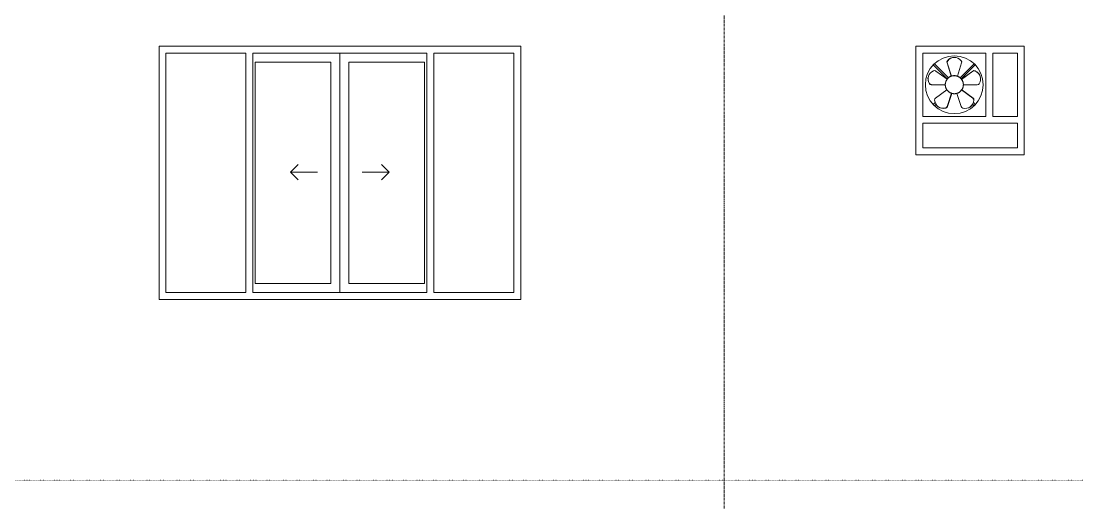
# Model space of a CAD drawing. Header units: millimetres. Extents: x -22696 to 333987, y -7117 to 2643871.
# Drawn here: x 145714 to 151552, y 4075 to 6738 of the extents above; entities that cross this region are included whole.
import ezdxf

# ---------------------------------------------------------------- set-up
doc = ezdxf.new("R2010")
doc.units = ezdxf.units.MM
doc.linetypes.add('Dot 2mm', pattern=[2, 0, -2])
doc.linetypes.add('Grid Line', pattern=[22.225, 12.7, -3.175, 3.175, -3.175])
for name, color, linetype, lineweight in [('A_Center_Line', 7, 'Continuous', 9), ('A_level', 7, 'Continuous', 9), ('A_Wall_Ele', 7, 'Continuous', 9), ('A_Window_Ele', 7, 'Continuous', 9)]:
    doc.layers.add(name, color=color, linetype=linetype, lineweight=lineweight)

# ---------------------------------------------------------------- blocks, each defined once
blk = doc.blocks.new('MM_Aluminum Sliding window with top fix glass _3x1 Opening_ - W2-556447-East Elevation')
at = {"layer": 'A_Window_Ele'}
for p, q in [((913, 6562), (913, 5238)), ((1356, 6562), (913, 6562)), ((1356, 6562), (1356, 5238)), ((1394, 5238), (1394, 6562)), ((2356, 6562), (1394, 6562)), ((1875, 5238), (1875, 6562)), ((1875, 6562), (1875, 5238)), ((2356, 6562), (2356, 5238)), ((2394, 5238), (2394, 6562)), ((2837, 6562), (2394, 6562)), ((2837, 5238), (2837, 6562)), ((1406, 6512), (1406, 5288)), ((1406, 6512), (1825, 6512)), ((1825, 5288), (1825, 6512)), ((1925, 6512), (1925, 5288)), ((1925, 6512), (2344, 6512)), ((2344, 5288), (2344, 6512)), ((1601.6, 5903.4), (1644, 5945.8)), ((1601.6, 5903.4), (1644, 5860.9)), ((1601.6, 5903.4), (1751.6, 5903.4)), ((2148.4, 5903.4), (1998.4, 5903.4)), ((2148.4, 5903.4), (2106, 5945.8)), ((2148.4, 5903.4), (2106, 5860.9)), ((1406, 5288), (1825, 5288)), ((1925, 5288), (2344, 5288)), ((913, 5238), (1356, 5238)), ((1394, 5238), (2356, 5238)), ((2394, 5238), (2837, 5238))]:
    blk.add_line(p, q, dxfattribs=at)
blk = doc.blocks.new('MM_Ventilation with Exhaust fan _Exh fan place at top_-01 - V1-558886-East Elevation')
at = {"layer": 'A_Window_Ele'}
for p, q in [((9198, 6562), (8848, 6562)), ((8848, 6562), (8848, 6212)), ((8848, 6562), (9198, 6562)), ((8848, 6212), (8848, 6562)), ((9198, 6212), (9198, 6562)), ((9198, 6562), (9198, 6212)), ((9236, 6212), (9236, 6562)), ((9236, 6562), (9372, 6562)), ((9372, 6562), (9372, 6212)), ((8906.8, 6496.1), (8984.3, 6418.6)), ((8991.4, 6425.7), (8913.9, 6503.2)), ((9006, 6434), (8982.8, 6507.7)), ((8984.2, 6507.7), (9007.3, 6434.5)), ((9023.7, 6537.8), (9022.3, 6537.8)), ((9040, 6434), (9063.2, 6507.6)), ((9132.1, 6503.2), (9054.6, 6425.7)), ((9061.7, 6418.6), (9139.2, 6496.1)), ((8879.8, 6434.2), (8879.4, 6432.9)), ((8983.5, 6417.7), (8920.7, 6462.5)), ((9007.3, 6434.5), (9010.7, 6435.5)), ((9035.5, 6435.4), (9040, 6434)), ((9062.5, 6417.7), (9125.3, 6462.5)), ((9125.8, 6461.2), (9063.3, 6416.6)), ((9166.6, 6432.9), (9166.2, 6434.3)), ((8973, 6385.3), (8895.8, 6386)), ((8896.3, 6387.4), (8973, 6386.7)), ((9067.6, 6409.6), (9063.3, 6416.6)), ((9073, 6385.3), (9073, 6386.2)), ((9073, 6385.3), (9150.1, 6386)), ((8981.6, 6359), (8919.6, 6313.1)), ((8983.5, 6266.6), (9007.9, 6339.3)), ((9009.1, 6339), (8984.6, 6265.7)), ((9036.9, 6339), (9061.4, 6265.8)), ((9125.3, 6312.2), (9063.6, 6357.9)), ((9064.4, 6359), (9126.5, 6313)), ((8917.4, 6288.5), (8906.8, 6277.9)), ((8913.9, 6270.8), (8922.1, 6279)), ((8933.8, 6265.4), (8935, 6264.6)), ((9111.1, 6264.6), (9112.2, 6265.5)), ((9123.7, 6279.2), (9132.1, 6270.8)), ((9139.2, 6277.9), (9128.6, 6288.5)), ((8848, 6212), (9198, 6212)), ((9198, 6212), (8848, 6212)), ((9372, 6212), (9236, 6212)), ((8848, 6174), (9372, 6174)), ((8848, 6038), (8848, 6174)), ((9372, 6174), (9372, 6038)), ((9372, 6038), (8848, 6038))]:
    blk.add_line(p, q, dxfattribs=at)
at = {"layer": 'A_Window_Ele', "flags": 128}
for points in [[(9073, 6387), (9073, 6389), (9072.8, 6391), (9072.6, 6393), (9072.4, 6395), (9072, 6396.9), (9071.6, 6398.9), (9071.1, 6400.8), (9070.5, 6402.7), (9069.8, 6404.6), (9069.1, 6406.5), (9068.2, 6408.3), (9067.3, 6410.1), (9066.4, 6411.8), (9065.4, 6413.6), (9064.3, 6415.2), (9063.1, 6416.9), (9061.9, 6418.4), (9060.6, 6420), (9059.2, 6421.4), (9057.8, 6422.9), (9056.4, 6424.2), (9054.9, 6425.5), (9053.3, 6426.8), (9051.7, 6428), (9050, 6429.1), (9048.3, 6430.1), (9046.6, 6431.1), (9044.8, 6432), (9043, 6432.8), (9041.1, 6433.6), (9039.2, 6434.3), (9037.3, 6434.9), (9035.4, 6435.4), (9033.5, 6435.9), (9031.5, 6436.3), (9029.5, 6436.6), (9027.5, 6436.8), (9025.5, 6436.9), (9023.5, 6437), (9021.5, 6437), (9019.5, 6436.9), (9017.6, 6436.7), (9015.6, 6436.4), (9013.6, 6436.1), (9011.6, 6435.7), (9009.7, 6435.2), (9007.8, 6434.6), (9005.9, 6434), (9004, 6433.3), (9002.2, 6432.5), (9000.4, 6431.6), (8998.6, 6430.7), (8996.9, 6429.6), (8995.2, 6428.6), (8993.6, 6427.4), (8992, 6426.2), (8990.4, 6424.9), (8988.9, 6423.6), (8987.5, 6422.2), (8986.1, 6420.8), (8984.8, 6419.3), (8983.5, 6417.7), (8982.4, 6416.1), (8981.2, 6414.5), (8980.2, 6412.8), (8979.2, 6411), (8978.2, 6409.3), (8977.4, 6407.5), (8976.6, 6405.6), (8975.9, 6403.7), (8975.3, 6401.9), (8974.7, 6399.9), (8974.2, 6398), (8973.8, 6396), (8973.5, 6394.1), (8973.3, 6392.1), (8973.1, 6390.1), (8973, 6388.1), (8973, 6387)], [(9006, 6434), (9006.6, 6434.2), (9007.3, 6434.5)], [(9013.1, 6436), (9018.1, 6436.8), (9029.2, 6436.6), (9032.6, 6436.1)], [(8983.5, 6417.7), (8977.8, 6408.3), (8974.2, 6397.9), (8973, 6387)], [(8973, 6387), (8973, 6385), (8973.2, 6383), (8973.4, 6381), (8973.6, 6379), (8974, 6377.1), (8974.4, 6375.1), (8974.9, 6373.2), (8975.5, 6371.3), (8976.2, 6369.4), (8976.9, 6367.5), (8977.8, 6365.7), (8978.7, 6363.9), (8979.6, 6362.2), (8980.6, 6360.4), (8981.7, 6358.8), (8982.9, 6357.1), (8984.1, 6355.6), (8985.4, 6354), (8986.8, 6352.6), (8988.2, 6351.1), (8989.6, 6349.8), (8991.1, 6348.5), (8992.7, 6347.2), (8994.3, 6346), (8996, 6344.9), (8997.7, 6343.9), (8999.4, 6342.9), (9001.2, 6342), (9003, 6341.2), (9004.9, 6340.4), (9006.8, 6339.7), (9008.7, 6339.1), (9010.6, 6338.6), (9012.5, 6338.1), (9014.5, 6337.7), (9016.5, 6337.4), (9018.5, 6337.2), (9020.5, 6337.1), (9022.5, 6337), (9024.5, 6337), (9026.5, 6337.1), (9028.4, 6337.3), (9030.4, 6337.6), (9032.4, 6337.9), (9034.4, 6338.3), (9036.3, 6338.8), (9038.2, 6339.4), (9040.1, 6340), (9042, 6340.7), (9043.8, 6341.5), (9045.6, 6342.4), (9047.4, 6343.3), (9049.1, 6344.4), (9050.8, 6345.4), (9052.4, 6346.6), (9054, 6347.8), (9055.6, 6349.1), (9057.1, 6350.4), (9058.5, 6351.8), (9059.9, 6353.2), (9061.2, 6354.7), (9062.5, 6356.3), (9063.6, 6357.9), (9064.8, 6359.5), (9065.8, 6361.2), (9066.8, 6363), (9067.8, 6364.7), (9068.6, 6366.5), (9069.4, 6368.4), (9070.1, 6370.3), (9070.7, 6372.1), (9071.3, 6374.1), (9071.8, 6376), (9072.2, 6378), (9072.5, 6379.9), (9072.7, 6381.9), (9072.9, 6383.9), (9073, 6385.9), (9073, 6387)], [(8973, 6386.7), (8973, 6386), (8973, 6385.3)], [(9063.3, 6416.6), (9062.9, 6417.2), (9062.5, 6417.7)], [(9073, 6387), (9071.9, 6397.5), (9068.6, 6407.5)], [(8981.6, 6359), (8988.8, 6350.5), (8990, 6349.4)], [(8992.7, 6347.3), (8997.7, 6343.9), (9007.9, 6339.3)], [(9007.9, 6339.3), (9008.5, 6339.1), (9009.1, 6339)], [(9036.9, 6339), (9047.1, 6343.2), (9053.2, 6347.2)], [(9054.7, 6348.3), (9056.2, 6349.6), (9063.6, 6357.9)], [(9063.6, 6357.9), (9064, 6358.4), (9064.4, 6359)]]:
    blk.add_lwpolyline(points, dxfattribs=at)
at = {"layer": 'A_Window_Ele'}
for radius, start, end in [(160, 0, 180), (50, 129.26083, 140.73917), (50, 39.26083, 50.73917), (160, 180, 0)]:
    blk.add_arc((9023, 6387), radius, start, end, dxfattribs=at)
for centre, major_axis, start_param, end_param in [((9023.7, 6451.7), (0, 86), 5.620894, 6.94438), ((8989.3, 6511.7), (0, 10), 0.661194, 1.989662), ((8990.7, 6511.7), (0, 10), 0.661194, 1.989662), ((9022.3, 6451.7), (0, 86), 6.282637, 6.94438), ((9056.8, 6511.7), (0, 10), 4.293238, 5.620894), ((8961.7, 6407.6), (-81.8, 26.6), 5.620894, 6.94438), ((8961.2, 6406.3), (-81.8, 26.6), 6.282637, 6.94438), ((8914.9, 6457.6), (-9.51, 3.09), 4.293238, 5.620894), ((9131.2, 6457.6), (9.51, 3.09), 0.661194, 1.989662), ((9131.6, 6456.3), (9.51, 3.09), 0.661194, 1.989662), ((9084.3, 6407.7), (81.8, 26.6), 6.282637, 6.94438), ((9084.8, 6406.3), (81.8, 26.6), 5.620894, 6.94438), ((8894, 6393.4), (-9.51, 3.09), 0.661194, 1.989662), ((8894.4, 6394.8), (-9.51, 3.09), 0.661194, 1.989662), ((9152, 6393.4), (9.51, 3.09), 4.293238, 5.620894), ((8922.4, 6306), (5.88, 8.09), 1.151645, 2.479301), ((9122.5, 6305.1), (-5.88, 8.09), 3.802787, 5.131255), ((9123.6, 6305.9), (-5.88, 8.09), 3.802787, 5.131255), ((8984.4, 6335), (50.6, 69.6), 2.479301, 3.802787), ((8985.6, 6334.2), (50.6, 69.6), 3.141044, 3.802787), ((8975.9, 6267.1), (5.88, 8.09), 3.802787, 5.131255), ((8977, 6266.3), (5.88, 8.09), 3.802787, 5.131255), ((9069, 6266.3), (-5.88, 8.09), 1.151645, 2.479301), ((9060.5, 6334.2), (-50.6, 69.6), 2.479301, 3.802787), ((9061.6, 6335.1), (-50.6, 69.6), 3.141044, 3.802787)]:
    blk.add_ellipse(centre, major_axis=major_axis, ratio=0.707107, start_param=start_param, end_param=end_param, dxfattribs=at)

msp = doc.modelspace()

# ---------------------------------------------------------------- linework, layer by layer
at = {"layer": 'A_Center_Line', "color": 8, "linetype": 'Grid Line'}
msp.add_line((149601.4, -754.8), (149601.4, 11892.6), dxfattribs=at)
at = {"layer": 'A_level', "linetype": 'Dot 2mm'}
msp.add_line((140544.7, 4200), (156341.5, 4200), dxfattribs=at)
at = {"layer": 'A_Wall_Ele', "color": 7}
for p, q in [((146476.4, 5200), (146476.4, 6600)), ((146476.4, 6600), (148476.4, 6600)), ((148476.4, 6600), (148476.4, 5200)), ((150661.4, 6000), (150661.4, 6600)), ((150661.4, 6600), (151261.4, 6600)), ((151261.4, 6600), (151261.4, 6000)), ((151261.4, 6000), (150661.4, 6000)), ((148476.4, 5200), (146476.4, 5200))]:
    msp.add_line(p, q, dxfattribs=at)

# ---------------------------------------------------------------- block references
at = {"layer": 'A_Window_Ele'}
for name, p in [('MM_Aluminum Sliding window with top fix glass _3x1 Opening_ - W2-556447-East Elevation', (145601.4, 0)), ('MM_Ventilation with Exhaust fan _Exh fan place at top_-01 - V1-558886-East Elevation', (141851.4, 0))]:
    msp.add_blockref(name, p, dxfattribs=at)

doc.saveas('drawing.dxf')
